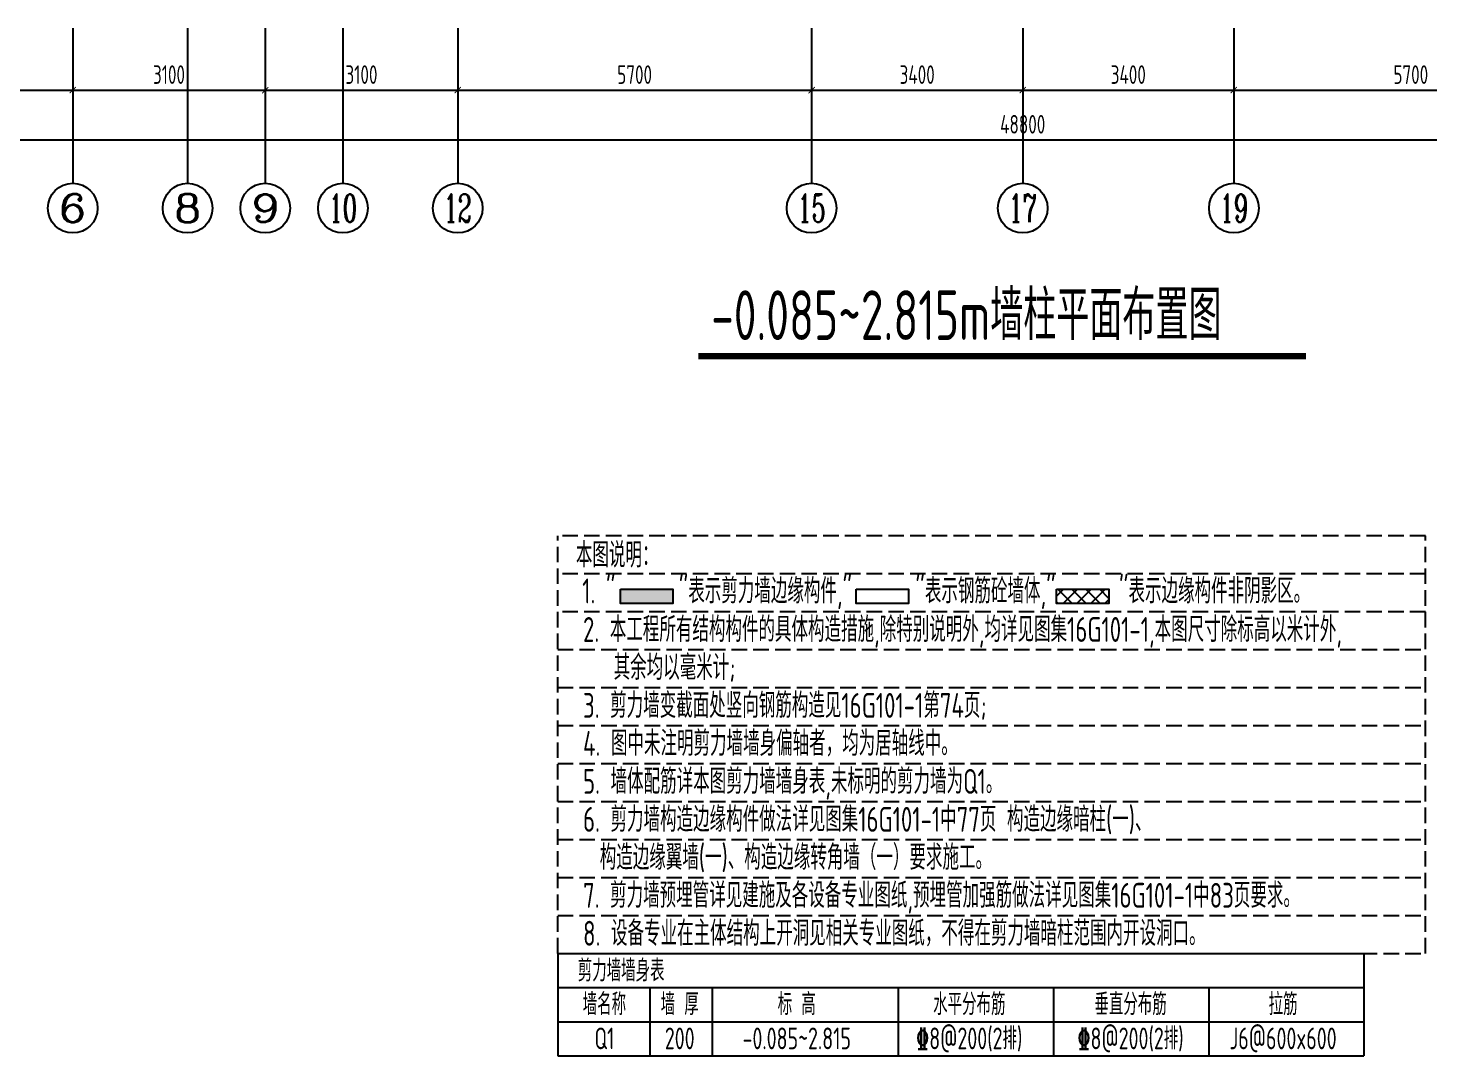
# Model space of a CAD drawing. Extents: x 826826 to 1642106, y -156213 to 399140.
# Drawn here: x 1179957 to 1202520, y 240545 to 257097 of the extents above; entities that cross this region are included whole.
import ezdxf
from ezdxf.enums import TextEntityAlignment as Align

# ---------------------------------------------------------------- set-up
doc = ezdxf.new("R2010")
doc.units = 0
doc.header["$LTSCALE"] = 1000
doc.linetypes.add('DASH', pattern=[0.35, 0.25, -0.1])
doc.layers.get('0').update_dxf_attribs({"linetype": 'CONTINUOUS'})
doc.layers.get('DEFPOINTS').update_dxf_attribs({"linetype": 'CONTINUOUS'})
for name, color, linetype in [('A-AXIS', 1, 'CONTINUOUS'), ('AXIS_TEXT', 4, 'CONTINUOUS'), ('HATCH', 8, 'CONTINUOUS'), ('PUB_TEXT', 2, 'CONTINUOUS'), ('S-Y一般标注', 3, 'CONTINUOUS'), ('S-文字', 7, 'CONTINUOUS'), ('S-表格线', 54, 'CONTINUOUS')]:
    doc.layers.add(name, color=color, linetype=linetype)
doc.styles.add('_TCH_AXIS', font='COMPLEX', dxfattribs={"bigfont": 'GBCBIG'})
doc.styles.add('COMPLEX', font='COMPLEX')
doc.styles.add('TSSD_DIMENSION', font='Tssdeng.shx', dxfattribs={"width": 0.7, "bigfont": 'tssdchn.shx'})
doc.styles.add('TSSD_REIN', font='tssdeng.shx', dxfattribs={"width": 0.7, "height": 300, "bigfont": 'tssdchn.shx'})
doc.dimstyles.new('TSSD_100_100$0', dxfattribs={"dimtxt": 300, "dimasz": 80, "dimexe": 100, "dimexo": 250, "dimgap": 100, "dimtad": 1, "dimdec": 0, "dimzin": 0, "dimdsep": 46, "dimtxsty": 'TSSD_DIMENSION', "dimblk": 'ARCHTICK', "dimcen": 0, "dimdle": 100, "dimclrd": 3, "dimclre": 3, "dimclrt": 7, "dimadec": 0, "dimazin": 0, "dimtfac": 1, "dimtdec": 0, "dimtix": 1, "dimtmove": 2, "dimatfit": 3, "dimldrblk": 'ARCHTICK', "dimfxl": 0, "dimtolj": 1, "dimtzin": 0, "dimarcsym": 0})

# ---------------------------------------------------------------- blocks, each defined once
blk = doc.blocks.new('_ArchTick')
at = {"color": 0, "linetype": 'ByBlock', "const_width": 0.15}
blk.add_lwpolyline([(-0.5, -0.5), (0.5, 0.5)], dxfattribs=at)
blk = doc.blocks.new('*D82')
at = {"layer": 'DEFPOINTS', "color": 0}
for p in [(768521, 333282), (774221, 333282), (774221, 332282)]:
    blk.add_point(p, dxfattribs=at)
at = {"layer": 'S-Y一般标注', "color": 0, "lineweight": -2}
for p, q in [((768521, 333032), (768521, 332182)), ((774221, 333032), (774221, 332182)), ((768421, 332282), (774321, 332282))]:
    blk.add_line(p, q, dxfattribs=at)
at = {"layer": 'S-Y一般标注', "color": 0, "lineweight": -2, "xscale": 100, "yscale": 100, "zscale": 100, "rotation": 180}
blk.add_blockref('_ArchTick', (768521, 332282), dxfattribs=at)
at = {"layer": 'S-Y一般标注', "color": 0, "lineweight": -2, "xscale": 100, "yscale": 100, "zscale": 100}
blk.add_blockref('_ArchTick', (774221, 332282), dxfattribs=at)
at = {"layer": 'S-Y一般标注', "color": 7, "insert": (771371, 332532), "char_height": 300, "attachment_point": 5, "style": 'TSSD_DIMENSION'}
blk.add_mtext('\\A1;5700', dxfattribs=at)
blk = doc.blocks.new('*D83')
at = {"layer": 'DEFPOINTS', "color": 0}
for p in [(765121, 333282), (768521, 333282), (768521, 332282)]:
    blk.add_point(p, dxfattribs=at)
at = {"layer": 'S-Y一般标注', "color": 0, "lineweight": -2}
for p, q in [((765121, 333032), (765121, 332182)), ((768521, 333032), (768521, 332182)), ((765021, 332282), (768621, 332282))]:
    blk.add_line(p, q, dxfattribs=at)
at = {"layer": 'S-Y一般标注', "color": 0, "lineweight": -2, "xscale": 100, "yscale": 100, "zscale": 100, "rotation": 180}
blk.add_blockref('_ArchTick', (765121, 332282), dxfattribs=at)
at = {"layer": 'S-Y一般标注', "color": 0, "lineweight": -2, "xscale": 100, "yscale": 100, "zscale": 100}
blk.add_blockref('_ArchTick', (768521, 332282), dxfattribs=at)
at = {"layer": 'S-Y一般标注', "color": 7, "insert": (766821, 332532), "char_height": 300, "attachment_point": 5, "style": 'TSSD_DIMENSION'}
blk.add_mtext('\\A1;3400', dxfattribs=at)
blk = doc.blocks.new('*D61')
at = {"layer": 'DEFPOINTS', "color": 0}
for p in [(744121, 333282), (749821, 333282), (749821, 332282)]:
    blk.add_point(p, dxfattribs=at)
at = {"layer": 'S-Y一般标注', "color": 0, "lineweight": -2}
for p, q in [((744121, 333032), (744121, 332182)), ((749821, 333032), (749821, 332182)), ((744021, 332282), (749921, 332282))]:
    blk.add_line(p, q, dxfattribs=at)
at = {"layer": 'S-Y一般标注', "color": 0, "lineweight": -2, "xscale": 100, "yscale": 100, "zscale": 100, "rotation": 180}
blk.add_blockref('_ArchTick', (744121, 332282), dxfattribs=at)
at = {"layer": 'S-Y一般标注', "color": 0, "lineweight": -2, "xscale": 100, "yscale": 100, "zscale": 100}
blk.add_blockref('_ArchTick', (749821, 332282), dxfattribs=at)
at = {"layer": 'S-Y一般标注', "color": 7, "insert": (746971, 332532), "char_height": 300, "attachment_point": 5, "style": 'TSSD_DIMENSION'}
blk.add_mtext('\\A1;5700', dxfattribs=at)
blk = doc.blocks.new('*D62')
at = {"layer": 'DEFPOINTS', "color": 0}
for p in [(749821, 333282), (752921, 333282), (752921, 332282)]:
    blk.add_point(p, dxfattribs=at)
at = {"layer": 'S-Y一般标注', "color": 0, "lineweight": -2}
for p, q in [((749821, 333032), (749821, 332182)), ((752921, 333032), (752921, 332182)), ((749721, 332282), (753021, 332282))]:
    blk.add_line(p, q, dxfattribs=at)
at = {"layer": 'S-Y一般标注', "color": 0, "lineweight": -2, "xscale": 100, "yscale": 100, "zscale": 100, "rotation": 180}
blk.add_blockref('_ArchTick', (749821, 332282), dxfattribs=at)
at = {"layer": 'S-Y一般标注', "color": 0, "lineweight": -2, "xscale": 100, "yscale": 100, "zscale": 100}
blk.add_blockref('_ArchTick', (752921, 332282), dxfattribs=at)
at = {"layer": 'S-Y一般标注', "color": 7, "insert": (751371, 332532), "char_height": 300, "attachment_point": 5, "style": 'TSSD_DIMENSION'}
blk.add_mtext('\\A1;3100', dxfattribs=at)
blk = doc.blocks.new('*D63')
at = {"layer": 'DEFPOINTS', "color": 0}
for p in [(752921, 333282), (756021, 333282), (756021, 332282)]:
    blk.add_point(p, dxfattribs=at)
at = {"layer": 'S-Y一般标注', "color": 0, "lineweight": -2}
for p, q in [((752921, 333032), (752921, 332182)), ((756021, 333032), (756021, 332182)), ((752821, 332282), (756121, 332282))]:
    blk.add_line(p, q, dxfattribs=at)
at = {"layer": 'S-Y一般标注', "color": 0, "lineweight": -2, "xscale": 100, "yscale": 100, "zscale": 100, "rotation": 180}
blk.add_blockref('_ArchTick', (752921, 332282), dxfattribs=at)
at = {"layer": 'S-Y一般标注', "color": 0, "lineweight": -2, "xscale": 100, "yscale": 100, "zscale": 100}
blk.add_blockref('_ArchTick', (756021, 332282), dxfattribs=at)
at = {"layer": 'S-Y一般标注', "color": 7, "insert": (754471, 332532), "char_height": 300, "attachment_point": 5, "style": 'TSSD_DIMENSION'}
blk.add_mtext('\\A1;3100', dxfattribs=at)
blk = doc.blocks.new('*D64')
at = {"layer": 'DEFPOINTS', "color": 0}
for p in [(756021, 333282), (761721, 333282), (761721, 332282)]:
    blk.add_point(p, dxfattribs=at)
at = {"layer": 'S-Y一般标注', "color": 0, "lineweight": -2}
for p, q in [((756021, 333032), (756021, 332182)), ((761721, 333032), (761721, 332182)), ((755921, 332282), (761821, 332282))]:
    blk.add_line(p, q, dxfattribs=at)
at = {"layer": 'S-Y一般标注', "color": 0, "lineweight": -2, "xscale": 100, "yscale": 100, "zscale": 100, "rotation": 180}
blk.add_blockref('_ArchTick', (756021, 332282), dxfattribs=at)
at = {"layer": 'S-Y一般标注', "color": 0, "lineweight": -2, "xscale": 100, "yscale": 100, "zscale": 100}
blk.add_blockref('_ArchTick', (761721, 332282), dxfattribs=at)
at = {"layer": 'S-Y一般标注', "color": 7, "insert": (758871, 332532), "char_height": 300, "attachment_point": 5, "style": 'TSSD_DIMENSION'}
blk.add_mtext('\\A1;5700', dxfattribs=at)
blk = doc.blocks.new('*D65')
at = {"layer": 'DEFPOINTS', "color": 0}
for p in [(761721, 333282), (765121, 333282), (765121, 332282)]:
    blk.add_point(p, dxfattribs=at)
at = {"layer": 'S-Y一般标注', "color": 0, "lineweight": -2}
for p, q in [((761721, 333032), (761721, 332182)), ((765121, 333032), (765121, 332182)), ((761621, 332282), (765221, 332282))]:
    blk.add_line(p, q, dxfattribs=at)
at = {"layer": 'S-Y一般标注', "color": 0, "lineweight": -2, "xscale": 100, "yscale": 100, "zscale": 100, "rotation": 180}
blk.add_blockref('_ArchTick', (761721, 332282), dxfattribs=at)
at = {"layer": 'S-Y一般标注', "color": 0, "lineweight": -2, "xscale": 100, "yscale": 100, "zscale": 100}
blk.add_blockref('_ArchTick', (765121, 332282), dxfattribs=at)
at = {"layer": 'S-Y一般标注', "color": 7, "insert": (763421, 332532), "char_height": 300, "attachment_point": 5, "style": 'TSSD_DIMENSION'}
blk.add_mtext('\\A1;3400', dxfattribs=at)
blk = doc.blocks.new('*D66')
at = {"layer": 'DEFPOINTS', "color": 0}
for p in [(740721, 333282), (789521, 333282), (789521, 331482)]:
    blk.add_point(p, dxfattribs=at)
at = {"layer": 'S-Y一般标注', "color": 0, "lineweight": -2}
for p, q in [((740721, 333032), (740721, 331382)), ((789521, 333032), (789521, 331382)), ((740621, 331482), (789621, 331482))]:
    blk.add_line(p, q, dxfattribs=at)
at = {"layer": 'S-Y一般标注', "color": 0, "lineweight": -2, "xscale": 100, "yscale": 100, "zscale": 100, "rotation": 180}
blk.add_blockref('_ArchTick', (740721, 331482), dxfattribs=at)
at = {"layer": 'S-Y一般标注', "color": 0, "lineweight": -2, "xscale": 100, "yscale": 100, "zscale": 100}
blk.add_blockref('_ArchTick', (789521, 331482), dxfattribs=at)
at = {"layer": 'S-Y一般标注', "color": 7, "insert": (765121, 331732), "char_height": 300, "attachment_point": 5, "style": 'TSSD_DIMENSION'}
blk.add_mtext('\\A1;48800', dxfattribs=at)
blk = doc.blocks.new('_AXISO')
blk.add_circle((0, 0), 0.5)
at = {"layer": 'AXIS_TEXT', "style": 'COMPLEX', "width": 1.041667}
blk.add_attdef('A', text='', height=0.56, dxfattribs=at).set_placement((-0.25, -0.28), (0.25, -0.28), align=Align.FIT)
blk = doc.blocks.new('*U7')
at = {"layer": 'HATCH'}
for points in [[(5140097, 756132), (5140097, 756363), (5140942, 756132)], [(5140097, 756363), (5140942, 756132), (5140942, 756363)]]:
    blk.add_solid(points, dxfattribs=at)
blk = doc.blocks.new('20210801.08473688')
at = {"layer": 'A-AXIS'}
for p, q in [((13400, 3300), (13400, 800)), ((15250, 3300), (15250, 800)), ((16500, 3300), (16500, 800)), ((17750, 3300), (17750, 800)), ((19600, 3300), (19600, 800)), ((25300, 3300), (25300, 800)), ((28700, 3300), (28700, 800)), ((32100, 3300), (32100, 800))]:
    blk.add_line(p, q, dxfattribs=at)
ref = blk.add_blockref('_AXISO', (13400, 400), dxfattribs=dict(at, xscale=800, yscale=800, zscale=800))
ref.add_attrib('A', '6', dxfattribs={"layer": 'AXIS_TEXT', "height": 452.5, "style": '_TCH_AXIS', "width": 1.5}).set_placement((13173.7, 173.7), (13626.3, 173.7), align=Align.FIT)
ref = blk.add_blockref('_AXISO', (15250, 400), dxfattribs=dict(at, xscale=800, yscale=800, zscale=800))
ref.add_attrib('A', '8', dxfattribs={"layer": 'AXIS_TEXT', "height": 452.5, "style": '_TCH_AXIS', "width": 1.5}).set_placement((15023.7, 173.7), (15476.3, 173.7), align=Align.FIT)
ref = blk.add_blockref('_AXISO', (16500, 400), dxfattribs=dict(at, xscale=800, yscale=800, zscale=800))
ref.add_attrib('A', '9', dxfattribs={"layer": 'AXIS_TEXT', "height": 452.5, "style": '_TCH_AXIS', "width": 1.5}).set_placement((16273.7, 173.7), (16726.3, 173.7), align=Align.FIT)
ref = blk.add_blockref('_AXISO', (17750, 400), dxfattribs=dict(at, xscale=800, yscale=800, zscale=800))
ref.add_attrib('A', '10', dxfattribs={"layer": 'AXIS_TEXT', "height": 452.55, "style": '_TCH_AXIS', "width": 0.724138}).set_placement((17523.7, 173.7), (17976.3, 173.7), align=Align.FIT)
ref = blk.add_blockref('_AXISO', (19600, 400), dxfattribs=dict(at, xscale=800, yscale=800, zscale=800))
ref.add_attrib('A', '12', dxfattribs={"layer": 'AXIS_TEXT', "height": 452.55, "style": '_TCH_AXIS', "width": 0.724138}).set_placement((19373.7, 173.7), (19826.3, 173.7), align=Align.FIT)
ref = blk.add_blockref('_AXISO', (25300, 400), dxfattribs=dict(at, xscale=800, yscale=800, zscale=800))
ref.add_attrib('A', '15', dxfattribs={"layer": 'AXIS_TEXT', "height": 452.55, "style": '_TCH_AXIS', "width": 0.724138}).set_placement((25073.7, 173.7), (25526.3, 173.7), align=Align.FIT)
ref = blk.add_blockref('_AXISO', (28700, 400), dxfattribs=dict(at, xscale=800, yscale=800, zscale=800))
ref.add_attrib('A', '17', dxfattribs={"layer": 'AXIS_TEXT', "height": 452.55, "style": '_TCH_AXIS', "width": 0.724138}).set_placement((28473.7, 173.7), (28926.3, 173.7), align=Align.FIT)
ref = blk.add_blockref('_AXISO', (32100, 400), dxfattribs=dict(at, xscale=800, yscale=800, zscale=800))
ref.add_attrib('A', '19', dxfattribs={"layer": 'AXIS_TEXT', "height": 452.55, "style": '_TCH_AXIS', "width": 0.724138}).set_placement((31873.7, 173.7), (32326.3, 173.7), align=Align.FIT)
at = {"layer": 'S-Y一般标注'}
for p1, p2, distance, picture, middle in [((4300, 3300), (53100, 3300), -1800, '*D66', (28700, 1750)), ((7700, 3300), (13400, 3300), -1000, '*D61', (10550, 2550)), ((13400, 3300), (16500, 3300), -1000, '*D62', (14950, 2550)), ((16500, 3300), (19600, 3300), -1000, '*D63', (18050, 2550)), ((19600, 3300), (25300, 3300), -1000, '*D64', (22450, 2550)), ((25300, 3300), (28700, 3300), -1000, '*D65', (27000, 2550)), ((28700, 3300), (32100, 3300), -1000, '*D83', (30400, 2550)), ((32100, 3300), (37800, 3300), -1000, '*D82', (34950, 2550))]:
    dim = blk.add_aligned_dim(p1=p1, p2=p2, distance=distance, dimstyle='TSSD_100_100$0', override={"dimasz": 100, "dimclrd": 0, "dimclre": 0}, dxfattribs=at)
    dim.commit()
    dim.dimension.update_dxf_attribs({"geometry": picture, "text_midpoint": middle, "insert": (-736421.3, -329982)})

msp = doc.modelspace()

# ---------------------------------------------------------------- hatches: boundary and pattern name
at = {"layer": 'HATCH'}
h = msp.add_hatch(dxfattribs=at)
h.set_pattern_fill('HOLE_MATETIEL', color=252, scale=50, style=0)
h.set_pattern_definition([(45, (892605.87, 281692.12), (-112.2532, 112.2532), []), (135, (892605.87, 281692.12), (-112.2532, -112.2532), [])])
h.paths.add_polyline_path([(1196520.21, 248061.14), (1197365.01, 248061.14), (1197365.01, 247830.41), (1196520.21, 247830.41)])

# ---------------------------------------------------------------- linework, layer by layer
at = {"layer": 'PUB_TEXT', "color": 7, "const_width": 100}
msp.add_lwpolyline([(1190750.18, 251813.05), (1200537.31, 251813.05)], dxfattribs=at)
at = {"layer": 'S-文字'}
for points in [[(1189496.99, 248061.14), (1190341.79, 248061.14), (1190341.79, 247830.41), (1189496.99, 247830.41)], [(1193293.46, 248061.14), (1194138.26, 248061.14), (1194138.26, 247830.41), (1193293.46, 247830.41)], [(1196520.21, 248061.14), (1197365.01, 248061.14), (1197365.01, 247830.41), (1196520.21, 247830.41)]]:
    msp.add_lwpolyline(points, close=True, dxfattribs=at)
at = {"layer": 'S-表格线', "linetype": 'DASH'}
for p, q in [((1188487.52, 242195.3), (1188487.52, 248922.07)), ((1202462.63, 248922.07), (1188487.52, 248922.07)), ((1202462.63, 242195.3), (1202462.63, 248922.07)), ((1202462.63, 248310.55), (1188487.52, 248310.55)), ((1202462.63, 247699.02), (1188487.52, 247699.02)), ((1188487.52, 247087.5), (1202462.63, 247087.5)), ((1188487.52, 246475.97), (1202462.63, 246475.97)), ((1188487.52, 245864.45), (1202462.63, 245864.45)), ((1188487.52, 245252.93), (1202462.63, 245252.93)), ((1188487.52, 244641.4), (1202462.63, 244641.4)), ((1188487.52, 244029.88), (1202462.63, 244029.88)), ((1188487.52, 243418.35), (1202462.63, 243418.35)), ((1188487.52, 242806.83), (1202462.63, 242806.83)), ((1188487.52, 242195.3), (1202462.63, 242195.3))]:
    msp.add_line(p, q, dxfattribs=at)
at = {"layer": 'S-表格线'}
for p, q in [((1188487.52, 242195.3), (1188487.52, 240545.3)), ((1188487.52, 242195.3), (1201473.27, 242195.3)), ((1201473.27, 242195.3), (1201473.27, 240545.3)), ((1188487.52, 241645.3), (1201473.27, 241645.3)), ((1189973.27, 241645.3), (1189973.27, 240545.3)), ((1190973.27, 241645.3), (1190973.27, 240545.3)), ((1193973.27, 241645.3), (1193973.27, 240545.3)), ((1196473.27, 241645.3), (1196473.27, 240545.3)), ((1198973.27, 241645.3), (1198973.27, 240545.3)), ((1188487.52, 241095.3), (1201473.27, 241095.3)), ((1188487.52, 240545.3), (1201473.27, 240545.3))]:
    msp.add_line(p, q, dxfattribs=at)

# ---------------------------------------------------------------- block references
at = {"layer": 'HATCH'}
msp.add_blockref('*U7', (-3950599.82, -508301.64), dxfattribs=at)
at = {"layer": 'S-Y一般标注'}
msp.add_blockref('20210801.08473688', (1167277.03, 253796.81), dxfattribs=at)

# ---------------------------------------------------------------- texts
at = {"layer": 'PUB_TEXT', "color": 7, "style": 'TSSD_REIN', "width": 0.7}
msp.add_text('-0.085~2.815m墙柱平面布置图', height=800, dxfattribs=at).set_placement((1190959.76, 252073.05))
at = {"layer": 'S-文字', "style": 'TSSD_REIN', "width": 0.7}
for s, height, p in [('本图说明：', 400, (1188780.4, 248411.9)), ('1. "      "表示剪力墙边缘构件,"      "表示钢筋砼墙体,"      "表示边缘构件非阴影区。', 400, (1188882.13, 247832.94)), ('2. 本工程所有结构构件的具体构造措施,除特别说明外,均详见图集16G101-1,本图尺寸除标高以米计外,', 400, (1188895.65, 247212.64)), ('其余均以毫米计;', 400, (1189388.25, 246601.11)), ('3. 剪力墙变截面处竖向钢筋构造见16G101-1第74页;', 400, (1188895.65, 245989.59)), ('4. 图中未注明剪力墙墙身偏轴者，均为居轴线中。', 400, (1188895.65, 245378.07)), ('6. 剪力墙构造边缘构件做法详见图集16G101-1中77页 构造边缘暗柱(一)、', 400, (1188895.65, 244155.02)), ('构造边缘翼墙(一)、构造边缘转角墙（一）要求施工。', 400, (1189164.89, 243543.49)), ('7. 剪力墙预埋管详见建施及各设备专业图纸,预埋管加强筋做法详见图集16G101-1中83页要求。', 400, (1188895.65, 242931.97)), ('8. 设备专业在主体结构上开洞见相关专业图纸，不得在剪力墙暗柱范围内开设洞口。', 400, (1188895.65, 242320.44)), ('剪力墙墙身表', 350, (1188811.27, 241745.3))]:
    msp.add_text(s, height=height, dxfattribs=at).set_placement(p)
at = {"layer": 'S-文字', "color": 3, "style": 'TSSD_REIN', "width": 0.7}
msp.add_text('5. 墙体配筋详本图剪力墙墙身表,未标明的剪力墙为Q1。', height=400, dxfattribs=at).set_placement((1188895.65, 244766.54))
at = {"layer": 'S-文字', "style": 'TSSD_REIN', "width": 0.7}
for s, p in [('墙名称', (1189239.84, 241203.17)), ('墙 厚', (1190452.52, 241203.17)), ('标 高', (1192337.91, 241203.17)), ('水平分布筋', (1195116.37, 241203.17)), ('垂直分布筋', (1197713.43, 241203.17)), ('拉筋', (1200169.62, 241203.17)), ('Q1', (1189239.84, 240653.17)), ('200', (1190452.52, 240653.17)), ('-0.085~2.815', (1192337.91, 240653.17)), ('%%1328@200(2排)', (1195116.37, 240653.17)), ('%%1328@200(2排)', (1197713.43, 240653.17)), ('J6@600x600', (1200169.62, 240653.17))]:
    msp.add_text(s, height=350, dxfattribs=at).set_placement(p, align=Align.CENTER)

doc.saveas('drawing.dxf')
